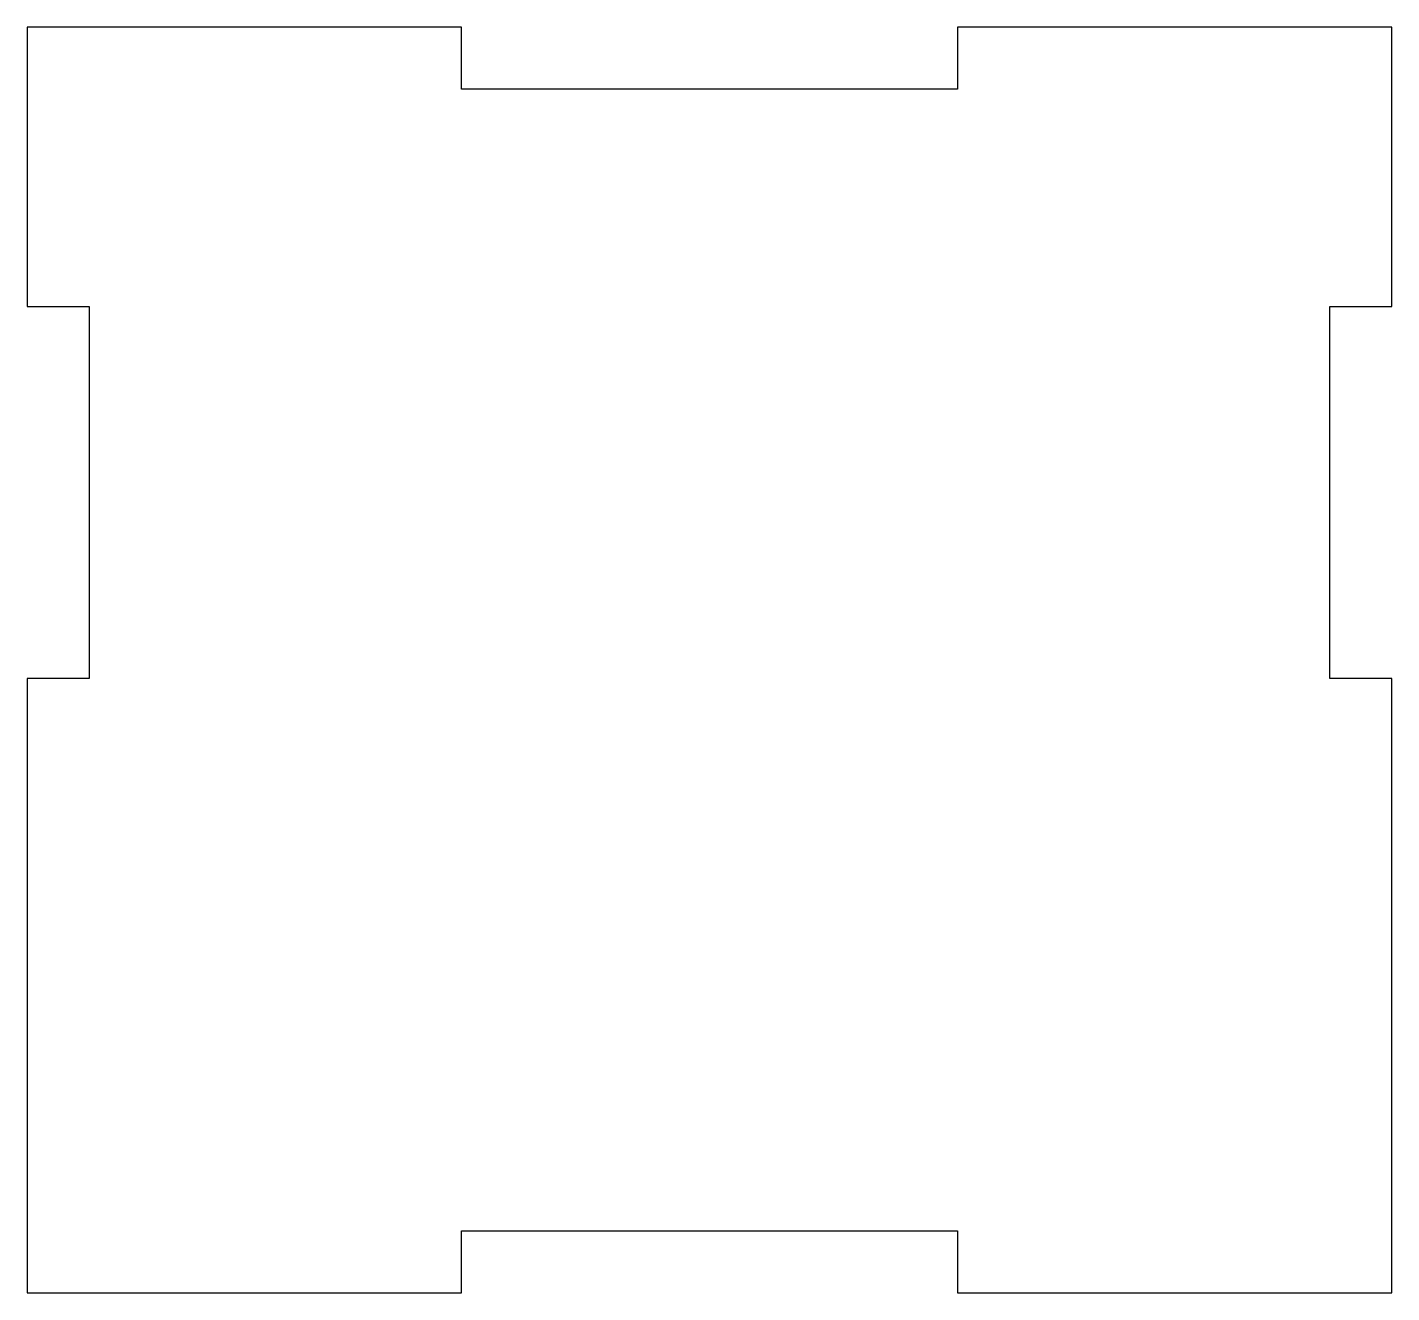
# Model space of a CAD drawing. Header units: millimetres. Extents: x 0 to 110, y 0 to 102.
import ezdxf

# ---------------------------------------------------------------- set-up
doc = ezdxf.new("R2010")
doc.units = ezdxf.units.MM

msp = doc.modelspace()

# ---------------------------------------------------------------- linework, layer by layer
at = {"color": 7, "linetype": 'Continuous', "lineweight": 25}
for p, q in [((0, 102), (0, 79.5)), ((35, 102), (0, 102)), ((35, 97), (35, 102)), ((75, 102), (75, 97)), ((110, 102), (75, 102)), ((110, 79.5), (110, 102)), ((75, 97), (35, 97)), ((0, 79.5), (5, 79.5)), ((5, 79.5), (5, 49.5)), ((105, 79.5), (110, 79.5)), ((105, 49.5), (105, 79.5)), ((5, 49.5), (0, 49.5)), ((0, 49.5), (0, 0)), ((110, 49.5), (105, 49.5)), ((110, 0), (110, 49.5)), ((35, 5), (75, 5)), ((35, 0), (35, 5)), ((75, 5), (75, 0)), ((0, 0), (35, 0)), ((75, 0), (110, 0))]:
    msp.add_line(p, q, dxfattribs=at)

doc.saveas('drawing.dxf')
